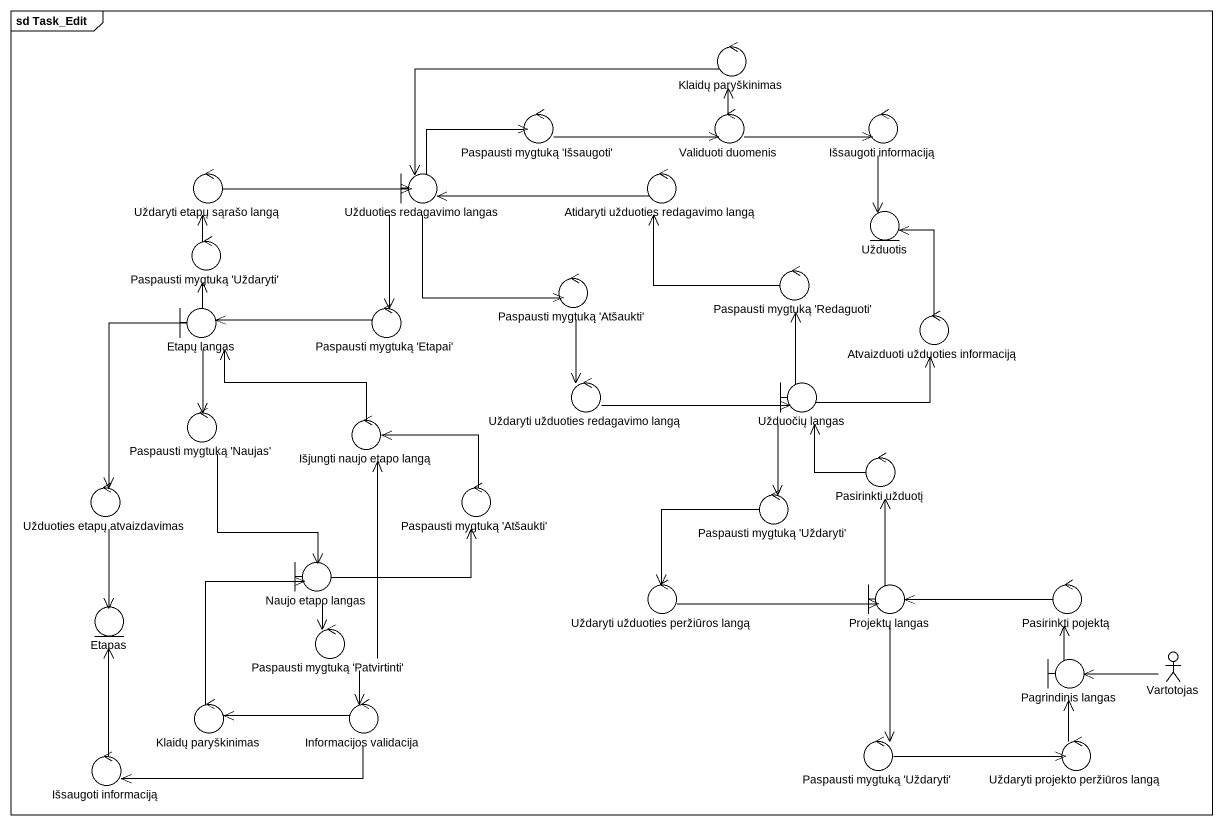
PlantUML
@startuml
mainframe sd Task_Edit
control "Klaidų paryškinimas" as Klaidų_paryškinimas
control "Paspausti mygtuką 'Išsaugoti'" as Paspausti_mygtuką_Išsaugoti
control "Validuoti duomenis" as Validuoti_duomenis
control "Išsaugoti informaciją" as Išsaugoti_informaciją
control "Uždaryti etapų sąrašo langą" as Uždaryti_etapų_sąrašo_langą
boundary "Užduoties redagavimo langas" as Užduoties_redagavimo_langas
control "Atidaryti užduoties redagavimo langą" as Atidaryti_užduoties
entity Užduotis
control "Paspausti mygtuką 'Uždaryti'" as Paspausti_mygtuką_Uždaryti
control "Paspausti mygtuką 'Atšaukti'" as Paspausti_mygtuką_Atšaukti
control "Paspausti mygtuką 'Redaguoti'" as Paspausti_mygtuką_Redaguoti
boundary "Etapų langas" as Etapų_langas
control "Paspausti mygtuką 'Etapai'" as Paspausti_mygtuką_Etapai
control "Atvaizduoti užduoties informaciją" as Atvaizduoti_užduoties
control "Paspausti mygtuką 'Naujas'" as Paspausti_mygtuką_Naujas
control "Išjungti naujo etapo langą" as Išjungti_naujo_etapo_langą
control "Uždaryti užduoties redagavimo langą" as Uždaryti_užduoties
boundary "Užduočių langas" as Užduočių_langas
control "Pasirinkti užduotį" as Pasirinkti_užduotį
control "Užduoties etapų atvaizdavimas" as Užduoties_etapų
control "Paspausti mygtuką 'Atšaukti'" as Paspausti_mygtuką_Atšaukti_2
control "Paspausti mygtuką 'Uždaryti'" as Paspausti_mygtuką_Uždaryti_2
boundary "Naujo etapo langas" as Naujo_etapo_langas
entity Etapas
control "Uždaryti užduoties peržiūros langą" as Uždaryti_užduoties_2
boundary "Projektų langas" as Projektų_langas
control "Pasirinkti pojektą" as Pasirinkti_pojektą
control "Paspausti mygtuką 'Patvirtinti'" as Paspausti_mygtuką
boundary "Pagrindinis langas" as Pagrindinis_langas
actor Vartotojas
control "Klaidų paryškinimas" as Klaidų_paryškinimas_2
control "Informacijos validacija" as Informacijos_validacija
control "Išsaugoti informaciją" as Išsaugoti_informaciją_2
control "Paspausti mygtuką 'Uždaryti'" as Paspausti_mygtuką_Uždaryti_3
control "Uždaryti projekto peržiūros langą" as Uždaryti_projekto_peržiūros
Klaidų_paryškinimas -left-> Užduoties_redagavimo_langas
Paspausti_mygtuką_Išsaugoti -right-> Validuoti_duomenis
Validuoti_duomenis -up-> Klaidų_paryškinimas
Validuoti_duomenis -right-> Išsaugoti_informaciją
Išsaugoti_informaciją --> Užduotis
Uždaryti_etapų_sąrašo_langą -right-> Užduoties_redagavimo_langas
Užduoties_redagavimo_langas -right-> Paspausti_mygtuką_Išsaugoti
Užduoties_redagavimo_langas --> Paspausti_mygtuką_Atšaukti
Užduoties_redagavimo_langas --> Paspausti_mygtuką_Etapai
Atidaryti_užduoties -left-> Užduoties_redagavimo_langas
Paspausti_mygtuką_Uždaryti -up-> Uždaryti_etapų_sąrašo_langą
Paspausti_mygtuką_Atšaukti --> Uždaryti_užduoties
Paspausti_mygtuką_Redaguoti -up-> Atidaryti_užduoties
Etapų_langas -up-> Paspausti_mygtuką_Uždaryti
Etapų_langas --> Paspausti_mygtuką_Naujas
Etapų_langas --> Užduoties_etapų
Paspausti_mygtuką_Etapai -left-> Etapų_langas
Atvaizduoti_užduoties -up-> Užduotis
Paspausti_mygtuką_Naujas --> Naujo_etapo_langas
Išjungti_naujo_etapo_langą -up-> Etapų_langas
Uždaryti_užduoties -right-> Užduočių_langas
Užduočių_langas -up-> Paspausti_mygtuką_Redaguoti
Užduočių_langas -right-> Atvaizduoti_užduoties
Užduočių_langas --> Paspausti_mygtuką_Uždaryti_2
Pasirinkti_užduotį -up-> Užduočių_langas
Užduoties_etapų --> Etapas
Paspausti_mygtuką_Atšaukti_2 -up-> Išjungti_naujo_etapo_langą
Paspausti_mygtuką_Uždaryti_2 --> Uždaryti_užduoties_2
Naujo_etapo_langas -right-> Paspausti_mygtuką_Atšaukti_2
Naujo_etapo_langas --> Paspausti_mygtuką
Uždaryti_užduoties_2 -right-> Projektų_langas
Projektų_langas -up-> Pasirinkti_užduotį
Projektų_langas --> Paspausti_mygtuką_Uždaryti_3
Pasirinkti_pojektą -left-> Projektų_langas
Paspausti_mygtuką -up-> Išjungti_naujo_etapo_langą
Paspausti_mygtuką --> Informacijos_validacija
Pagrindinis_langas -up-> Pasirinkti_pojektą
Vartotojas -left-> Pagrindinis_langas
Klaidų_paryškinimas_2 -up-> Naujo_etapo_langas
Informacijos_validacija -left-> Klaidų_paryškinimas_2
Informacijos_validacija -left-> Išsaugoti_informaciją_2
Išsaugoti_informaciją_2 -up-> Etapas
Paspausti_mygtuką_Uždaryti_3 -right-> Uždaryti_projekto_peržiūros
Uždaryti_projekto_peržiūros -up-> Pagrindinis_langas
@enduml
